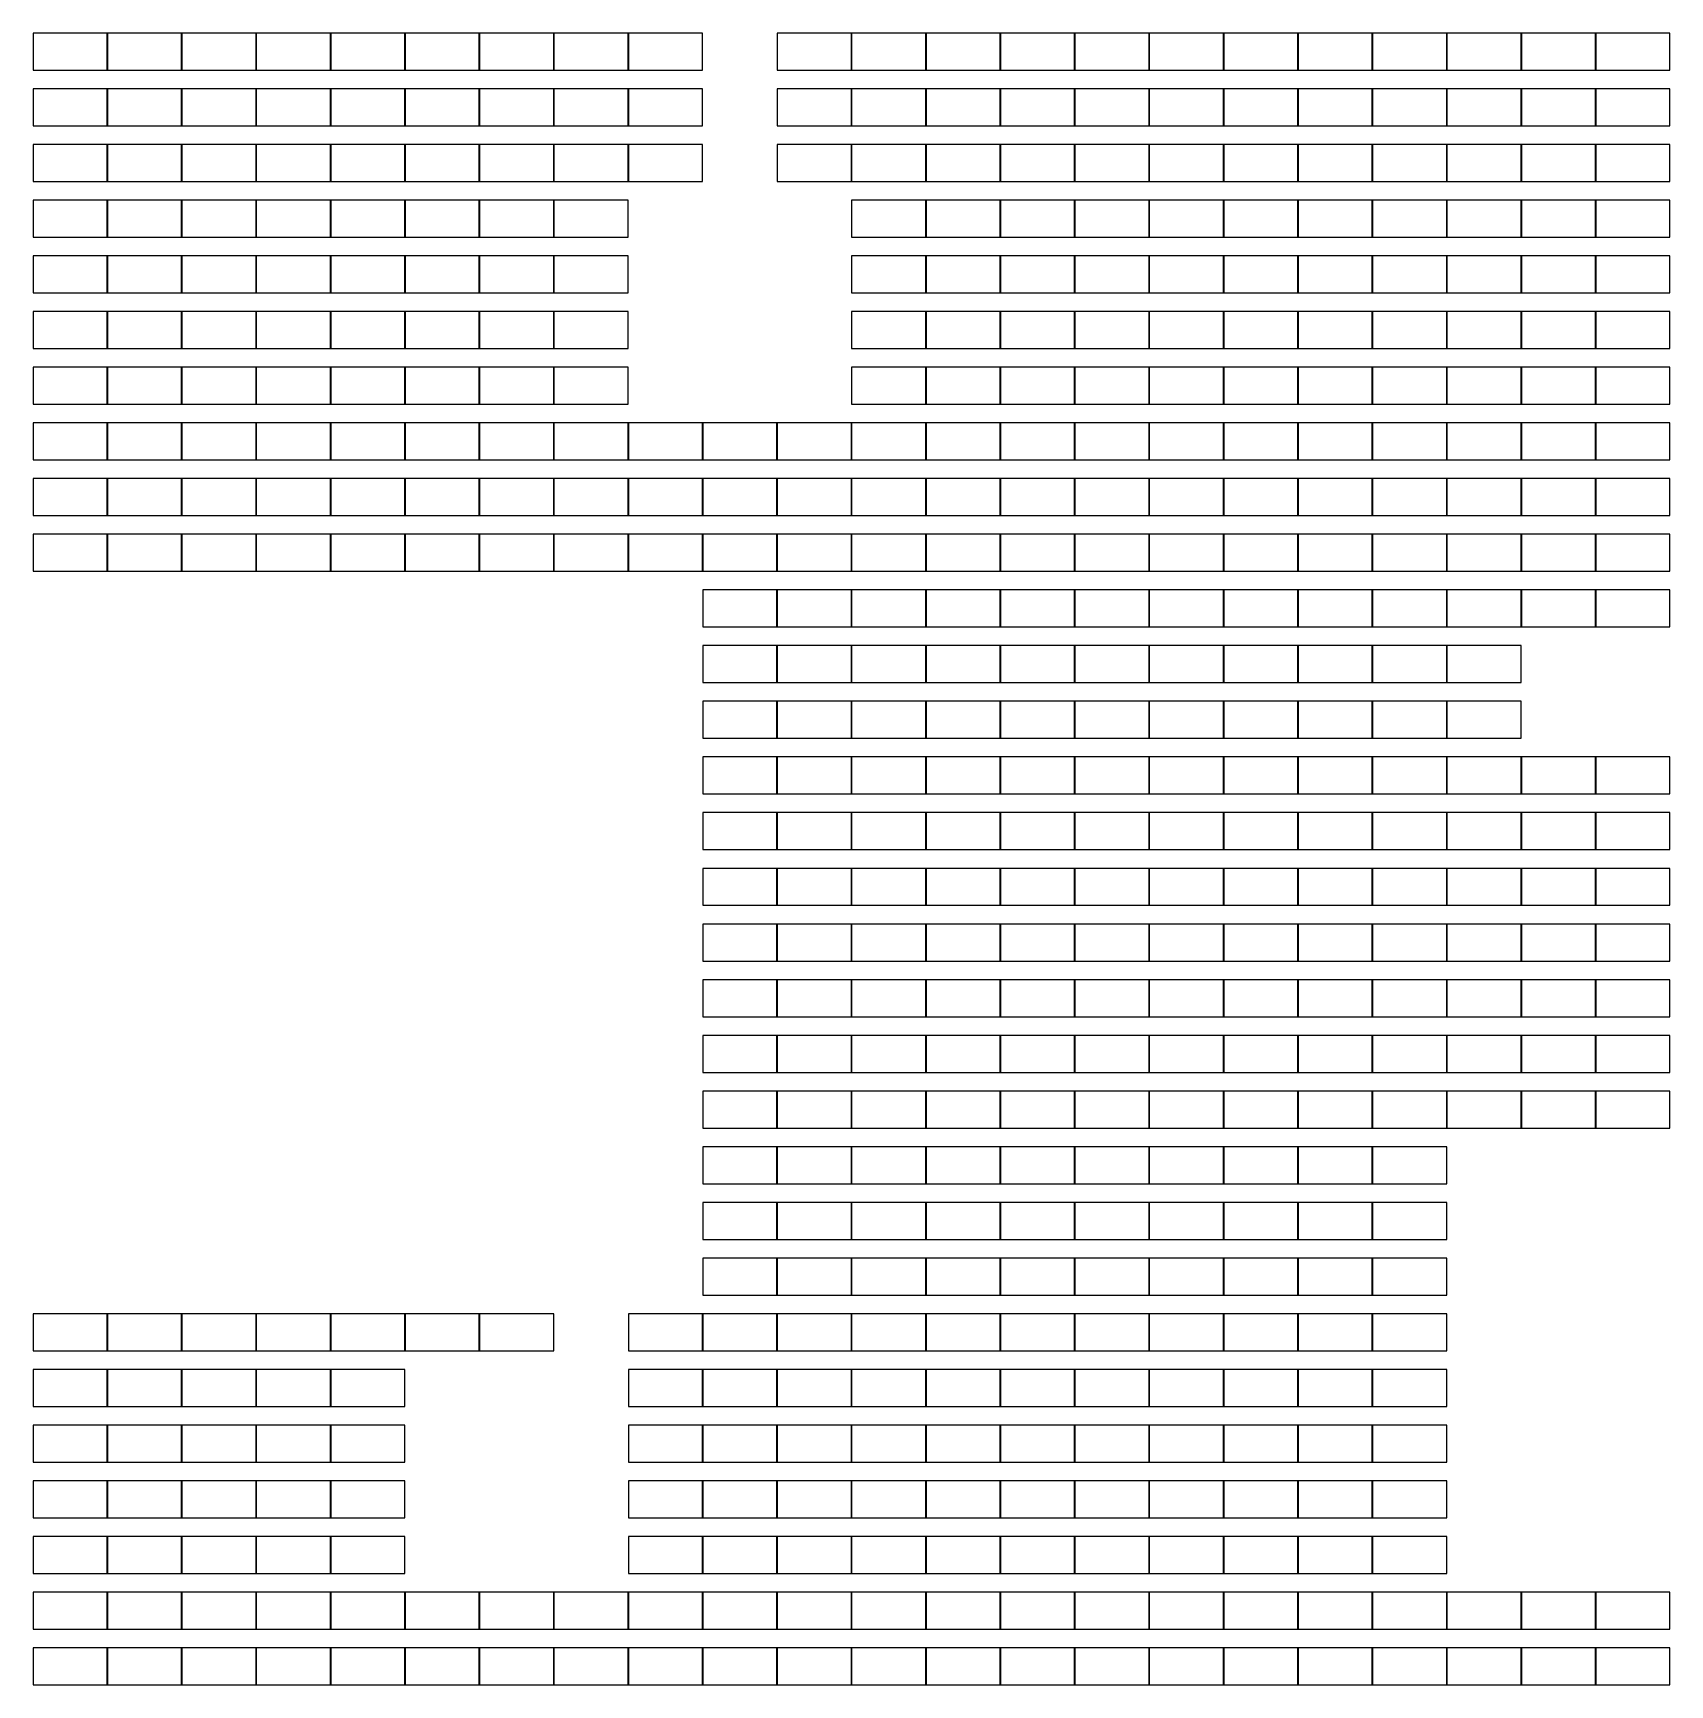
# Model space of a CAD drawing. Header units: inches. Extents: x 13940 to 21108, y 1125 to 4857.
# Drawn here: x 13940 to 15640, y 3142 to 4857 of the extents above; entities that cross this region are included whole.
import ezdxf

# ---------------------------------------------------------------- set-up
doc = ezdxf.new("R2010")
doc.units = ezdxf.units.IN
doc.header["$MEASUREMENT"] = 0
doc.layers.add('Panels', color=5, linetype='Continuous')

msp = doc.modelspace()

# ---------------------------------------------------------------- linework, layer by layer
at = {"layer": 'Panels', "color": 7, "true_color": 0xffffff, "elevation": -37.9}
for points in [[(13940.3, 4818.2), (14017.3, 4818.2), (14017.3, 4856.6), (13940.3, 4856.6)], [(14017.6, 4818.2), (14094.6, 4818.2), (14094.6, 4856.6), (14017.6, 4856.6)], [(14094.8, 4818.2), (14171.8, 4818.2), (14171.8, 4856.6), (14094.8, 4856.6)], [(14172.1, 4818.2), (14249.1, 4818.2), (14249.1, 4856.6), (14172.1, 4856.6)], [(14249.3, 4818.2), (14326.3, 4818.2), (14326.3, 4856.6), (14249.3, 4856.6)], [(14326.6, 4818.2), (14403.6, 4818.2), (14403.6, 4856.6), (14326.6, 4856.6)], [(14403.8, 4818.2), (14480.8, 4818.2), (14480.8, 4856.6), (14403.8, 4856.6)], [(14481.1, 4818.2), (14558.1, 4818.2), (14558.1, 4856.6), (14481.1, 4856.6)], [(14558.3, 4818.2), (14635.3, 4818.2), (14635.3, 4856.6), (14558.3, 4856.6)], [(14712.8, 4818.2), (14789.8, 4818.2), (14789.8, 4856.6), (14712.8, 4856.6)], [(14790.1, 4818.2), (14867.1, 4818.2), (14867.1, 4856.6), (14790.1, 4856.6)], [(14867.3, 4818.2), (14944.3, 4818.2), (14944.3, 4856.6), (14867.3, 4856.6)], [(14944.6, 4818.2), (15021.6, 4818.2), (15021.6, 4856.6), (14944.6, 4856.6)], [(15021.8, 4818.2), (15098.8, 4818.2), (15098.8, 4856.6), (15021.8, 4856.6)], [(15099.1, 4818.2), (15176.1, 4818.2), (15176.1, 4856.6), (15099.1, 4856.6)], [(15176.3, 4818.2), (15253.3, 4818.2), (15253.3, 4856.6), (15176.3, 4856.6)], [(15253.6, 4818.2), (15330.6, 4818.2), (15330.6, 4856.6), (15253.6, 4856.6)], [(15330.8, 4818.2), (15407.8, 4818.2), (15407.8, 4856.6), (15330.8, 4856.6)], [(15408.1, 4818.2), (15485.1, 4818.2), (15485.1, 4856.6), (15408.1, 4856.6)], [(15485.3, 4818.2), (15562.3, 4818.2), (15562.3, 4856.6), (15485.3, 4856.6)], [(15562.6, 4818.2), (15639.6, 4818.2), (15639.6, 4856.6), (15562.6, 4856.6)], [(13940.3, 4760.4), (14017.3, 4760.4), (14017.3, 4798.8), (13940.3, 4798.8)], [(14017.6, 4760.4), (14094.6, 4760.4), (14094.6, 4798.8), (14017.6, 4798.8)], [(14094.8, 4760.4), (14171.8, 4760.4), (14171.8, 4798.8), (14094.8, 4798.8)], [(14172.1, 4760.4), (14249.1, 4760.4), (14249.1, 4798.8), (14172.1, 4798.8)], [(14249.3, 4760.4), (14326.3, 4760.4), (14326.3, 4798.8), (14249.3, 4798.8)], [(14326.6, 4760.4), (14403.6, 4760.4), (14403.6, 4798.8), (14326.6, 4798.8)], [(14403.8, 4760.4), (14480.8, 4760.4), (14480.8, 4798.8), (14403.8, 4798.8)], [(14481.1, 4760.4), (14558.1, 4760.4), (14558.1, 4798.8), (14481.1, 4798.8)], [(14558.3, 4760.4), (14635.3, 4760.4), (14635.3, 4798.8), (14558.3, 4798.8)], [(14712.8, 4760.4), (14789.8, 4760.4), (14789.8, 4798.8), (14712.8, 4798.8)], [(14790.1, 4760.4), (14867.1, 4760.4), (14867.1, 4798.8), (14790.1, 4798.8)], [(14867.3, 4760.4), (14944.3, 4760.4), (14944.3, 4798.8), (14867.3, 4798.8)], [(14944.6, 4760.4), (15021.6, 4760.4), (15021.6, 4798.8), (14944.6, 4798.8)], [(15021.8, 4760.4), (15098.8, 4760.4), (15098.8, 4798.8), (15021.8, 4798.8)], [(15099.1, 4760.4), (15176.1, 4760.4), (15176.1, 4798.8), (15099.1, 4798.8)], [(15176.3, 4760.4), (15253.3, 4760.4), (15253.3, 4798.8), (15176.3, 4798.8)], [(15253.6, 4760.4), (15330.6, 4760.4), (15330.6, 4798.8), (15253.6, 4798.8)], [(15330.8, 4760.4), (15407.8, 4760.4), (15407.8, 4798.8), (15330.8, 4798.8)], [(15408.1, 4760.4), (15485.1, 4760.4), (15485.1, 4798.8), (15408.1, 4798.8)], [(15485.3, 4760.4), (15562.3, 4760.4), (15562.3, 4798.8), (15485.3, 4798.8)], [(15562.6, 4760.4), (15639.6, 4760.4), (15639.6, 4798.8), (15562.6, 4798.8)], [(13940.3, 4702.5), (14017.3, 4702.5), (14017.3, 4741), (13940.3, 4741)], [(14017.6, 4702.5), (14094.6, 4702.5), (14094.6, 4741), (14017.6, 4741)], [(14094.8, 4702.5), (14171.8, 4702.5), (14171.8, 4741), (14094.8, 4741)], [(14172.1, 4702.5), (14249.1, 4702.5), (14249.1, 4741), (14172.1, 4741)], [(14249.3, 4702.5), (14326.3, 4702.5), (14326.3, 4741), (14249.3, 4741)], [(14326.6, 4702.5), (14403.6, 4702.5), (14403.6, 4741), (14326.6, 4741)], [(14403.8, 4702.5), (14480.8, 4702.5), (14480.8, 4741), (14403.8, 4741)], [(14481.1, 4702.5), (14558.1, 4702.5), (14558.1, 4741), (14481.1, 4741)], [(14558.3, 4702.5), (14635.3, 4702.5), (14635.3, 4741), (14558.3, 4741)], [(14712.8, 4702.5), (14789.8, 4702.5), (14789.8, 4741), (14712.8, 4741)], [(14790.1, 4702.5), (14867.1, 4702.5), (14867.1, 4741), (14790.1, 4741)], [(14867.3, 4702.5), (14944.3, 4702.5), (14944.3, 4741), (14867.3, 4741)], [(14944.6, 4702.5), (15021.6, 4702.5), (15021.6, 4741), (14944.6, 4741)], [(15021.8, 4702.5), (15098.8, 4702.5), (15098.8, 4741), (15021.8, 4741)], [(15099.1, 4702.5), (15176.1, 4702.5), (15176.1, 4741), (15099.1, 4741)], [(15176.3, 4702.5), (15253.3, 4702.5), (15253.3, 4741), (15176.3, 4741)], [(15253.6, 4702.5), (15330.6, 4702.5), (15330.6, 4741), (15253.6, 4741)], [(15330.8, 4702.5), (15407.8, 4702.5), (15407.8, 4741), (15330.8, 4741)], [(15408.1, 4702.5), (15485.1, 4702.5), (15485.1, 4741), (15408.1, 4741)], [(15485.3, 4702.5), (15562.3, 4702.5), (15562.3, 4741), (15485.3, 4741)], [(15562.6, 4702.5), (15639.6, 4702.5), (15639.6, 4741), (15562.6, 4741)], [(13940.3, 4644.7), (14017.3, 4644.7), (14017.3, 4683.2), (13940.3, 4683.2)], [(14017.6, 4644.7), (14094.6, 4644.7), (14094.6, 4683.2), (14017.6, 4683.2)], [(14094.8, 4644.7), (14171.8, 4644.7), (14171.8, 4683.2), (14094.8, 4683.2)], [(14172.1, 4644.7), (14249.1, 4644.7), (14249.1, 4683.2), (14172.1, 4683.2)], [(14249.3, 4644.7), (14326.3, 4644.7), (14326.3, 4683.2), (14249.3, 4683.2)], [(14326.6, 4644.7), (14403.6, 4644.7), (14403.6, 4683.2), (14326.6, 4683.2)], [(14403.8, 4644.7), (14480.8, 4644.7), (14480.8, 4683.2), (14403.8, 4683.2)], [(14481.1, 4644.7), (14558.1, 4644.7), (14558.1, 4683.2), (14481.1, 4683.2)], [(14790.1, 4644.7), (14867.1, 4644.7), (14867.1, 4683.2), (14790.1, 4683.2)], [(14867.3, 4644.7), (14944.3, 4644.7), (14944.3, 4683.2), (14867.3, 4683.2)], [(14944.6, 4644.7), (15021.6, 4644.7), (15021.6, 4683.2), (14944.6, 4683.2)], [(15021.8, 4644.7), (15098.8, 4644.7), (15098.8, 4683.2), (15021.8, 4683.2)], [(15099.1, 4644.7), (15176.1, 4644.7), (15176.1, 4683.2), (15099.1, 4683.2)], [(15176.3, 4644.7), (15253.3, 4644.7), (15253.3, 4683.2), (15176.3, 4683.2)], [(15253.6, 4644.7), (15330.6, 4644.7), (15330.6, 4683.2), (15253.6, 4683.2)], [(15330.8, 4644.7), (15407.8, 4644.7), (15407.8, 4683.2), (15330.8, 4683.2)], [(15408.1, 4644.7), (15485.1, 4644.7), (15485.1, 4683.2), (15408.1, 4683.2)], [(15485.3, 4644.7), (15562.3, 4644.7), (15562.3, 4683.2), (15485.3, 4683.2)], [(15562.6, 4644.7), (15639.6, 4644.7), (15639.6, 4683.2), (15562.6, 4683.2)], [(13940.3, 4586.9), (14017.3, 4586.9), (14017.3, 4625.4), (13940.3, 4625.4)], [(14017.6, 4586.9), (14094.6, 4586.9), (14094.6, 4625.4), (14017.6, 4625.4)], [(14094.8, 4586.9), (14171.8, 4586.9), (14171.8, 4625.4), (14094.8, 4625.4)], [(14172.1, 4586.9), (14249.1, 4586.9), (14249.1, 4625.4), (14172.1, 4625.4)], [(14249.3, 4586.9), (14326.3, 4586.9), (14326.3, 4625.4), (14249.3, 4625.4)], [(14326.6, 4586.9), (14403.6, 4586.9), (14403.6, 4625.4), (14326.6, 4625.4)], [(14403.8, 4586.9), (14480.8, 4586.9), (14480.8, 4625.4), (14403.8, 4625.4)], [(14481.1, 4586.9), (14558.1, 4586.9), (14558.1, 4625.4), (14481.1, 4625.4)], [(14790.1, 4586.9), (14867.1, 4586.9), (14867.1, 4625.4), (14790.1, 4625.4)], [(14867.3, 4586.9), (14944.3, 4586.9), (14944.3, 4625.4), (14867.3, 4625.4)], [(14944.6, 4586.9), (15021.6, 4586.9), (15021.6, 4625.4), (14944.6, 4625.4)], [(15021.8, 4586.9), (15098.8, 4586.9), (15098.8, 4625.4), (15021.8, 4625.4)], [(15099.1, 4586.9), (15176.1, 4586.9), (15176.1, 4625.4), (15099.1, 4625.4)], [(15176.3, 4586.9), (15253.3, 4586.9), (15253.3, 4625.4), (15176.3, 4625.4)], [(15253.6, 4586.9), (15330.6, 4586.9), (15330.6, 4625.4), (15253.6, 4625.4)], [(15330.8, 4586.9), (15407.8, 4586.9), (15407.8, 4625.4), (15330.8, 4625.4)], [(15408.1, 4586.9), (15485.1, 4586.9), (15485.1, 4625.4), (15408.1, 4625.4)], [(15485.3, 4586.9), (15562.3, 4586.9), (15562.3, 4625.4), (15485.3, 4625.4)], [(15562.6, 4586.9), (15639.6, 4586.9), (15639.6, 4625.4), (15562.6, 4625.4)], [(13940.3, 4529.1), (14017.3, 4529.1), (14017.3, 4567.6), (13940.3, 4567.6)], [(14017.6, 4529.1), (14094.6, 4529.1), (14094.6, 4567.6), (14017.6, 4567.6)], [(14094.8, 4529.1), (14171.8, 4529.1), (14171.8, 4567.6), (14094.8, 4567.6)], [(14172.1, 4529.1), (14249.1, 4529.1), (14249.1, 4567.6), (14172.1, 4567.6)], [(14249.3, 4529.1), (14326.3, 4529.1), (14326.3, 4567.6), (14249.3, 4567.6)], [(14326.6, 4529.1), (14403.6, 4529.1), (14403.6, 4567.6), (14326.6, 4567.6)], [(14403.8, 4529.1), (14480.8, 4529.1), (14480.8, 4567.6), (14403.8, 4567.6)], [(14481.1, 4529.1), (14558.1, 4529.1), (14558.1, 4567.6), (14481.1, 4567.6)], [(14790.1, 4529.1), (14867.1, 4529.1), (14867.1, 4567.6), (14790.1, 4567.6)], [(14867.3, 4529.1), (14944.3, 4529.1), (14944.3, 4567.6), (14867.3, 4567.6)], [(14944.6, 4529.1), (15021.6, 4529.1), (15021.6, 4567.6), (14944.6, 4567.6)], [(15021.8, 4529.1), (15098.8, 4529.1), (15098.8, 4567.6), (15021.8, 4567.6)], [(15099.1, 4529.1), (15176.1, 4529.1), (15176.1, 4567.6), (15099.1, 4567.6)], [(15176.3, 4529.1), (15253.3, 4529.1), (15253.3, 4567.6), (15176.3, 4567.6)], [(15253.6, 4529.1), (15330.6, 4529.1), (15330.6, 4567.6), (15253.6, 4567.6)], [(15330.8, 4529.1), (15407.8, 4529.1), (15407.8, 4567.6), (15330.8, 4567.6)], [(15408.1, 4529.1), (15485.1, 4529.1), (15485.1, 4567.6), (15408.1, 4567.6)], [(15485.3, 4529.1), (15562.3, 4529.1), (15562.3, 4567.6), (15485.3, 4567.6)], [(15562.6, 4529.1), (15639.6, 4529.1), (15639.6, 4567.6), (15562.6, 4567.6)], [(13940.3, 4471.3), (14017.3, 4471.3), (14017.3, 4509.8), (13940.3, 4509.8)], [(14017.6, 4471.3), (14094.6, 4471.3), (14094.6, 4509.8), (14017.6, 4509.8)], [(14094.8, 4471.3), (14171.8, 4471.3), (14171.8, 4509.8), (14094.8, 4509.8)], [(14172.1, 4471.3), (14249.1, 4471.3), (14249.1, 4509.8), (14172.1, 4509.8)], [(14249.3, 4471.3), (14326.3, 4471.3), (14326.3, 4509.8), (14249.3, 4509.8)], [(14326.6, 4471.3), (14403.6, 4471.3), (14403.6, 4509.8), (14326.6, 4509.8)], [(14403.8, 4471.3), (14480.8, 4471.3), (14480.8, 4509.8), (14403.8, 4509.8)], [(14481.1, 4471.3), (14558.1, 4471.3), (14558.1, 4509.8), (14481.1, 4509.8)], [(14790.1, 4471.3), (14867.1, 4471.3), (14867.1, 4509.8), (14790.1, 4509.8)], [(14867.3, 4471.3), (14944.3, 4471.3), (14944.3, 4509.8), (14867.3, 4509.8)], [(14944.6, 4471.3), (15021.6, 4471.3), (15021.6, 4509.8), (14944.6, 4509.8)], [(15021.8, 4471.3), (15098.8, 4471.3), (15098.8, 4509.8), (15021.8, 4509.8)], [(15099.1, 4471.3), (15176.1, 4471.3), (15176.1, 4509.8), (15099.1, 4509.8)], [(15176.3, 4471.3), (15253.3, 4471.3), (15253.3, 4509.8), (15176.3, 4509.8)], [(15253.6, 4471.3), (15330.6, 4471.3), (15330.6, 4509.8), (15253.6, 4509.8)], [(15330.8, 4471.3), (15407.8, 4471.3), (15407.8, 4509.8), (15330.8, 4509.8)], [(15408.1, 4471.3), (15485.1, 4471.3), (15485.1, 4509.8), (15408.1, 4509.8)], [(15485.3, 4471.3), (15562.3, 4471.3), (15562.3, 4509.8), (15485.3, 4509.8)], [(15562.6, 4471.3), (15639.6, 4471.3), (15639.6, 4509.8), (15562.6, 4509.8)], [(13940.3, 4413.5), (14017.3, 4413.5), (14017.3, 4452), (13940.3, 4452)], [(14017.6, 4413.5), (14094.6, 4413.5), (14094.6, 4452), (14017.6, 4452)], [(14094.8, 4413.5), (14171.8, 4413.5), (14171.8, 4452), (14094.8, 4452)], [(14172.1, 4413.5), (14249.1, 4413.5), (14249.1, 4452), (14172.1, 4452)], [(14249.3, 4413.5), (14326.3, 4413.5), (14326.3, 4452), (14249.3, 4452)], [(14326.6, 4413.5), (14403.6, 4413.5), (14403.6, 4452), (14326.6, 4452)], [(14403.8, 4413.5), (14480.8, 4413.5), (14480.8, 4452), (14403.8, 4452)], [(14481.1, 4413.5), (14558.1, 4413.5), (14558.1, 4452), (14481.1, 4452)], [(14558.3, 4413.5), (14635.3, 4413.5), (14635.3, 4452), (14558.3, 4452)], [(14635.6, 4413.5), (14712.6, 4413.5), (14712.6, 4452), (14635.6, 4452)], [(14712.8, 4413.5), (14789.8, 4413.5), (14789.8, 4452), (14712.8, 4452)], [(14790.1, 4413.5), (14867.1, 4413.5), (14867.1, 4452), (14790.1, 4452)], [(14867.3, 4413.5), (14944.3, 4413.5), (14944.3, 4452), (14867.3, 4452)], [(14944.6, 4413.5), (15021.6, 4413.5), (15021.6, 4452), (14944.6, 4452)], [(15021.8, 4413.5), (15098.8, 4413.5), (15098.8, 4452), (15021.8, 4452)], [(15099.1, 4413.5), (15176.1, 4413.5), (15176.1, 4452), (15099.1, 4452)], [(15176.3, 4413.5), (15253.3, 4413.5), (15253.3, 4452), (15176.3, 4452)], [(15253.6, 4413.5), (15330.6, 4413.5), (15330.6, 4452), (15253.6, 4452)], [(15330.8, 4413.5), (15407.8, 4413.5), (15407.8, 4452), (15330.8, 4452)], [(15408.1, 4413.5), (15485.1, 4413.5), (15485.1, 4452), (15408.1, 4452)], [(15485.3, 4413.5), (15562.3, 4413.5), (15562.3, 4452), (15485.3, 4452)], [(15562.6, 4413.5), (15639.6, 4413.5), (15639.6, 4452), (15562.6, 4452)], [(13940.3, 4355.7), (14017.3, 4355.7), (14017.3, 4394.2), (13940.3, 4394.2)], [(14017.6, 4355.7), (14094.6, 4355.7), (14094.6, 4394.2), (14017.6, 4394.2)], [(14094.8, 4355.7), (14171.8, 4355.7), (14171.8, 4394.2), (14094.8, 4394.2)], [(14172.1, 4355.7), (14249.1, 4355.7), (14249.1, 4394.2), (14172.1, 4394.2)], [(14249.3, 4355.7), (14326.3, 4355.7), (14326.3, 4394.2), (14249.3, 4394.2)], [(14326.6, 4355.7), (14403.6, 4355.7), (14403.6, 4394.2), (14326.6, 4394.2)], [(14403.8, 4355.7), (14480.8, 4355.7), (14480.8, 4394.2), (14403.8, 4394.2)], [(14481.1, 4355.7), (14558.1, 4355.7), (14558.1, 4394.2), (14481.1, 4394.2)], [(14558.3, 4355.7), (14635.3, 4355.7), (14635.3, 4394.2), (14558.3, 4394.2)], [(14635.6, 4355.7), (14712.6, 4355.7), (14712.6, 4394.2), (14635.6, 4394.2)], [(14712.8, 4355.7), (14789.8, 4355.7), (14789.8, 4394.2), (14712.8, 4394.2)], [(14790.1, 4355.7), (14867.1, 4355.7), (14867.1, 4394.2), (14790.1, 4394.2)], [(14867.3, 4355.7), (14944.3, 4355.7), (14944.3, 4394.2), (14867.3, 4394.2)], [(14944.6, 4355.7), (15021.6, 4355.7), (15021.6, 4394.2), (14944.6, 4394.2)], [(15021.8, 4355.7), (15098.8, 4355.7), (15098.8, 4394.2), (15021.8, 4394.2)], [(15099.1, 4355.7), (15176.1, 4355.7), (15176.1, 4394.2), (15099.1, 4394.2)], [(15176.3, 4355.7), (15253.3, 4355.7), (15253.3, 4394.2), (15176.3, 4394.2)], [(15253.6, 4355.7), (15330.6, 4355.7), (15330.6, 4394.2), (15253.6, 4394.2)], [(15330.8, 4355.7), (15407.8, 4355.7), (15407.8, 4394.2), (15330.8, 4394.2)], [(15408.1, 4355.7), (15485.1, 4355.7), (15485.1, 4394.2), (15408.1, 4394.2)], [(15485.3, 4355.7), (15562.3, 4355.7), (15562.3, 4394.2), (15485.3, 4394.2)], [(15562.6, 4355.7), (15639.6, 4355.7), (15639.6, 4394.2), (15562.6, 4394.2)], [(13940.3, 4297.9), (14017.3, 4297.9), (14017.3, 4336.4), (13940.3, 4336.4)], [(14017.6, 4297.9), (14094.6, 4297.9), (14094.6, 4336.4), (14017.6, 4336.4)], [(14094.8, 4297.9), (14171.8, 4297.9), (14171.8, 4336.4), (14094.8, 4336.4)], [(14172.1, 4297.9), (14249.1, 4297.9), (14249.1, 4336.4), (14172.1, 4336.4)], [(14249.3, 4297.9), (14326.3, 4297.9), (14326.3, 4336.4), (14249.3, 4336.4)], [(14326.6, 4297.9), (14403.6, 4297.9), (14403.6, 4336.4), (14326.6, 4336.4)], [(14403.8, 4297.9), (14480.8, 4297.9), (14480.8, 4336.4), (14403.8, 4336.4)], [(14481.1, 4297.9), (14558.1, 4297.9), (14558.1, 4336.4), (14481.1, 4336.4)], [(14558.3, 4297.9), (14635.3, 4297.9), (14635.3, 4336.4), (14558.3, 4336.4)], [(14635.6, 4297.9), (14712.6, 4297.9), (14712.6, 4336.4), (14635.6, 4336.4)], [(14712.8, 4297.9), (14789.8, 4297.9), (14789.8, 4336.4), (14712.8, 4336.4)], [(14790.1, 4297.9), (14867.1, 4297.9), (14867.1, 4336.4), (14790.1, 4336.4)], [(14867.3, 4297.9), (14944.3, 4297.9), (14944.3, 4336.4), (14867.3, 4336.4)], [(14944.6, 4297.9), (15021.6, 4297.9), (15021.6, 4336.4), (14944.6, 4336.4)], [(15021.8, 4297.9), (15098.8, 4297.9), (15098.8, 4336.4), (15021.8, 4336.4)], [(15099.1, 4297.9), (15176.1, 4297.9), (15176.1, 4336.4), (15099.1, 4336.4)], [(15176.3, 4297.9), (15253.3, 4297.9), (15253.3, 4336.4), (15176.3, 4336.4)], [(15253.6, 4297.9), (15330.6, 4297.9), (15330.6, 4336.4), (15253.6, 4336.4)], [(15330.8, 4297.9), (15407.8, 4297.9), (15407.8, 4336.4), (15330.8, 4336.4)], [(15408.1, 4297.9), (15485.1, 4297.9), (15485.1, 4336.4), (15408.1, 4336.4)], [(15485.3, 4297.9), (15562.3, 4297.9), (15562.3, 4336.4), (15485.3, 4336.4)], [(15562.6, 4297.9), (15639.6, 4297.9), (15639.6, 4336.4), (15562.6, 4336.4)], [(14635.6, 4240.1), (14712.6, 4240.1), (14712.6, 4278.6), (14635.6, 4278.6)], [(14712.8, 4240.1), (14789.8, 4240.1), (14789.8, 4278.6), (14712.8, 4278.6)], [(14790.1, 4240.1), (14867.1, 4240.1), (14867.1, 4278.6), (14790.1, 4278.6)], [(14867.3, 4240.1), (14944.3, 4240.1), (14944.3, 4278.6), (14867.3, 4278.6)], [(14944.6, 4240.1), (15021.6, 4240.1), (15021.6, 4278.6), (14944.6, 4278.6)], [(15021.8, 4240.1), (15098.8, 4240.1), (15098.8, 4278.6), (15021.8, 4278.6)], [(15099.1, 4240.1), (15176.1, 4240.1), (15176.1, 4278.6), (15099.1, 4278.6)], [(15176.3, 4240.1), (15253.3, 4240.1), (15253.3, 4278.6), (15176.3, 4278.6)], [(15253.6, 4240.1), (15330.6, 4240.1), (15330.6, 4278.6), (15253.6, 4278.6)], [(15330.8, 4240.1), (15407.8, 4240.1), (15407.8, 4278.6), (15330.8, 4278.6)], [(15408.1, 4240.1), (15485.1, 4240.1), (15485.1, 4278.6), (15408.1, 4278.6)], [(15485.3, 4240.1), (15562.3, 4240.1), (15562.3, 4278.6), (15485.3, 4278.6)], [(15562.6, 4240.1), (15639.6, 4240.1), (15639.6, 4278.6), (15562.6, 4278.6)], [(14635.6, 4182.3), (14712.6, 4182.3), (14712.6, 4220.8), (14635.6, 4220.8)], [(14712.8, 4182.3), (14789.8, 4182.3), (14789.8, 4220.8), (14712.8, 4220.8)], [(14790.1, 4182.3), (14867.1, 4182.3), (14867.1, 4220.8), (14790.1, 4220.8)], [(14867.3, 4182.3), (14944.3, 4182.3), (14944.3, 4220.8), (14867.3, 4220.8)], [(14944.6, 4182.3), (15021.6, 4182.3), (15021.6, 4220.8), (14944.6, 4220.8)], [(15021.8, 4182.3), (15098.8, 4182.3), (15098.8, 4220.8), (15021.8, 4220.8)], [(15099.1, 4182.3), (15176.1, 4182.3), (15176.1, 4220.8), (15099.1, 4220.8)], [(15176.3, 4182.3), (15253.3, 4182.3), (15253.3, 4220.8), (15176.3, 4220.8)], [(15253.6, 4182.3), (15330.6, 4182.3), (15330.6, 4220.8), (15253.6, 4220.8)], [(15330.8, 4182.3), (15407.8, 4182.3), (15407.8, 4220.8), (15330.8, 4220.8)], [(15408.1, 4182.3), (15485.1, 4182.3), (15485.1, 4220.8), (15408.1, 4220.8)], [(14635.6, 4124.5), (14712.6, 4124.5), (14712.6, 4162.9), (14635.6, 4162.9)], [(14712.8, 4124.5), (14789.8, 4124.5), (14789.8, 4162.9), (14712.8, 4162.9)], [(14790.1, 4124.5), (14867.1, 4124.5), (14867.1, 4162.9), (14790.1, 4162.9)], [(14867.3, 4124.5), (14944.3, 4124.5), (14944.3, 4162.9), (14867.3, 4162.9)], [(14944.6, 4124.5), (15021.6, 4124.5), (15021.6, 4162.9), (14944.6, 4162.9)], [(15021.8, 4124.5), (15098.8, 4124.5), (15098.8, 4162.9), (15021.8, 4162.9)], [(15099.1, 4124.5), (15176.1, 4124.5), (15176.1, 4162.9), (15099.1, 4162.9)], [(15176.3, 4124.5), (15253.3, 4124.5), (15253.3, 4162.9), (15176.3, 4162.9)], [(15253.6, 4124.5), (15330.6, 4124.5), (15330.6, 4162.9), (15253.6, 4162.9)], [(15330.8, 4124.5), (15407.8, 4124.5), (15407.8, 4162.9), (15330.8, 4162.9)], [(15408.1, 4124.5), (15485.1, 4124.5), (15485.1, 4162.9), (15408.1, 4162.9)], [(14635.6, 4066.7), (14712.6, 4066.7), (14712.6, 4105.1), (14635.6, 4105.1)], [(14712.8, 4066.7), (14789.8, 4066.7), (14789.8, 4105.1), (14712.8, 4105.1)], [(14790.1, 4066.7), (14867.1, 4066.7), (14867.1, 4105.1), (14790.1, 4105.1)], [(14867.3, 4066.7), (14944.3, 4066.7), (14944.3, 4105.1), (14867.3, 4105.1)], [(14944.6, 4066.7), (15021.6, 4066.7), (15021.6, 4105.1), (14944.6, 4105.1)], [(15021.8, 4066.7), (15098.8, 4066.7), (15098.8, 4105.1), (15021.8, 4105.1)], [(15099.1, 4066.7), (15176.1, 4066.7), (15176.1, 4105.1), (15099.1, 4105.1)], [(15176.3, 4066.7), (15253.3, 4066.7), (15253.3, 4105.1), (15176.3, 4105.1)], [(15253.6, 4066.7), (15330.6, 4066.7), (15330.6, 4105.1), (15253.6, 4105.1)], [(15330.8, 4066.7), (15407.8, 4066.7), (15407.8, 4105.1), (15330.8, 4105.1)], [(15408.1, 4066.7), (15485.1, 4066.7), (15485.1, 4105.1), (15408.1, 4105.1)], [(15485.3, 4066.7), (15562.3, 4066.7), (15562.3, 4105.1), (15485.3, 4105.1)], [(15562.6, 4066.7), (15639.6, 4066.7), (15639.6, 4105.1), (15562.6, 4105.1)], [(14635.6, 4008.9), (14712.6, 4008.9), (14712.6, 4047.3), (14635.6, 4047.3)], [(14712.8, 4008.9), (14789.8, 4008.9), (14789.8, 4047.3), (14712.8, 4047.3)], [(14790.1, 4008.9), (14867.1, 4008.9), (14867.1, 4047.3), (14790.1, 4047.3)], [(14867.3, 4008.9), (14944.3, 4008.9), (14944.3, 4047.3), (14867.3, 4047.3)], [(14944.6, 4008.9), (15021.6, 4008.9), (15021.6, 4047.3), (14944.6, 4047.3)], [(15021.8, 4008.9), (15098.8, 4008.9), (15098.8, 4047.3), (15021.8, 4047.3)], [(15099.1, 4008.9), (15176.1, 4008.9), (15176.1, 4047.3), (15099.1, 4047.3)], [(15176.3, 4008.9), (15253.3, 4008.9), (15253.3, 4047.3), (15176.3, 4047.3)], [(15253.6, 4008.9), (15330.6, 4008.9), (15330.6, 4047.3), (15253.6, 4047.3)], [(15330.8, 4008.9), (15407.8, 4008.9), (15407.8, 4047.3), (15330.8, 4047.3)], [(15408.1, 4008.9), (15485.1, 4008.9), (15485.1, 4047.3), (15408.1, 4047.3)], [(15485.3, 4008.9), (15562.3, 4008.9), (15562.3, 4047.3), (15485.3, 4047.3)], [(15562.6, 4008.9), (15639.6, 4008.9), (15639.6, 4047.3), (15562.6, 4047.3)], [(14635.6, 3951.1), (14712.6, 3951.1), (14712.6, 3989.5), (14635.6, 3989.5)], [(14712.8, 3951.1), (14789.8, 3951.1), (14789.8, 3989.5), (14712.8, 3989.5)], [(14790.1, 3951.1), (14867.1, 3951.1), (14867.1, 3989.5), (14790.1, 3989.5)], [(14867.3, 3951.1), (14944.3, 3951.1), (14944.3, 3989.5), (14867.3, 3989.5)], [(14944.6, 3951.1), (15021.6, 3951.1), (15021.6, 3989.5), (14944.6, 3989.5)], [(15021.8, 3951.1), (15098.8, 3951.1), (15098.8, 3989.5), (15021.8, 3989.5)], [(15099.1, 3951.1), (15176.1, 3951.1), (15176.1, 3989.5), (15099.1, 3989.5)], [(15176.3, 3951.1), (15253.3, 3951.1), (15253.3, 3989.5), (15176.3, 3989.5)], [(15253.6, 3951.1), (15330.6, 3951.1), (15330.6, 3989.5), (15253.6, 3989.5)], [(15330.8, 3951.1), (15407.8, 3951.1), (15407.8, 3989.5), (15330.8, 3989.5)], [(15408.1, 3951.1), (15485.1, 3951.1), (15485.1, 3989.5), (15408.1, 3989.5)], [(15485.3, 3951.1), (15562.3, 3951.1), (15562.3, 3989.5), (15485.3, 3989.5)], [(15562.6, 3951.1), (15639.6, 3951.1), (15639.6, 3989.5), (15562.6, 3989.5)], [(14635.6, 3893.2), (14712.6, 3893.2), (14712.6, 3931.7), (14635.6, 3931.7)], [(14712.8, 3893.2), (14789.8, 3893.2), (14789.8, 3931.7), (14712.8, 3931.7)], [(14790.1, 3893.2), (14867.1, 3893.2), (14867.1, 3931.7), (14790.1, 3931.7)], [(14867.3, 3893.2), (14944.3, 3893.2), (14944.3, 3931.7), (14867.3, 3931.7)], [(14944.6, 3893.2), (15021.6, 3893.2), (15021.6, 3931.7), (14944.6, 3931.7)], [(15021.8, 3893.2), (15098.8, 3893.2), (15098.8, 3931.7), (15021.8, 3931.7)], [(15099.1, 3893.2), (15176.1, 3893.2), (15176.1, 3931.7), (15099.1, 3931.7)], [(15176.3, 3893.2), (15253.3, 3893.2), (15253.3, 3931.7), (15176.3, 3931.7)], [(15253.6, 3893.2), (15330.6, 3893.2), (15330.6, 3931.7), (15253.6, 3931.7)], [(15330.8, 3893.2), (15407.8, 3893.2), (15407.8, 3931.7), (15330.8, 3931.7)], [(15408.1, 3893.2), (15485.1, 3893.2), (15485.1, 3931.7), (15408.1, 3931.7)], [(15485.3, 3893.2), (15562.3, 3893.2), (15562.3, 3931.7), (15485.3, 3931.7)], [(15562.6, 3893.2), (15639.6, 3893.2), (15639.6, 3931.7), (15562.6, 3931.7)], [(14635.6, 3835.4), (14712.6, 3835.4), (14712.6, 3873.9), (14635.6, 3873.9)], [(14712.8, 3835.4), (14789.8, 3835.4), (14789.8, 3873.9), (14712.8, 3873.9)], [(14790.1, 3835.4), (14867.1, 3835.4), (14867.1, 3873.9), (14790.1, 3873.9)], [(14867.3, 3835.4), (14944.3, 3835.4), (14944.3, 3873.9), (14867.3, 3873.9)], [(14944.6, 3835.4), (15021.6, 3835.4), (15021.6, 3873.9), (14944.6, 3873.9)], [(15021.8, 3835.4), (15098.8, 3835.4), (15098.8, 3873.9), (15021.8, 3873.9)], [(15099.1, 3835.4), (15176.1, 3835.4), (15176.1, 3873.9), (15099.1, 3873.9)], [(15176.3, 3835.4), (15253.3, 3835.4), (15253.3, 3873.9), (15176.3, 3873.9)], [(15253.6, 3835.4), (15330.6, 3835.4), (15330.6, 3873.9), (15253.6, 3873.9)], [(15330.8, 3835.4), (15407.8, 3835.4), (15407.8, 3873.9), (15330.8, 3873.9)], [(15408.1, 3835.4), (15485.1, 3835.4), (15485.1, 3873.9), (15408.1, 3873.9)], [(15485.3, 3835.4), (15562.3, 3835.4), (15562.3, 3873.9), (15485.3, 3873.9)], [(15562.6, 3835.4), (15639.6, 3835.4), (15639.6, 3873.9), (15562.6, 3873.9)], [(14635.6, 3777.6), (14712.6, 3777.6), (14712.6, 3816.1), (14635.6, 3816.1)], [(14712.8, 3777.6), (14789.8, 3777.6), (14789.8, 3816.1), (14712.8, 3816.1)], [(14790.1, 3777.6), (14867.1, 3777.6), (14867.1, 3816.1), (14790.1, 3816.1)], [(14867.3, 3777.6), (14944.3, 3777.6), (14944.3, 3816.1), (14867.3, 3816.1)], [(14944.6, 3777.6), (15021.6, 3777.6), (15021.6, 3816.1), (14944.6, 3816.1)], [(15021.8, 3777.6), (15098.8, 3777.6), (15098.8, 3816.1), (15021.8, 3816.1)], [(15099.1, 3777.6), (15176.1, 3777.6), (15176.1, 3816.1), (15099.1, 3816.1)], [(15176.3, 3777.6), (15253.3, 3777.6), (15253.3, 3816.1), (15176.3, 3816.1)], [(15253.6, 3777.6), (15330.6, 3777.6), (15330.6, 3816.1), (15253.6, 3816.1)], [(15330.8, 3777.6), (15407.8, 3777.6), (15407.8, 3816.1), (15330.8, 3816.1)], [(15408.1, 3777.6), (15485.1, 3777.6), (15485.1, 3816.1), (15408.1, 3816.1)], [(15485.3, 3777.6), (15562.3, 3777.6), (15562.3, 3816.1), (15485.3, 3816.1)], [(15562.6, 3777.6), (15639.6, 3777.6), (15639.6, 3816.1), (15562.6, 3816.1)], [(14635.6, 3719.8), (14712.6, 3719.8), (14712.6, 3758.3), (14635.6, 3758.3)], [(14712.8, 3719.8), (14789.8, 3719.8), (14789.8, 3758.3), (14712.8, 3758.3)], [(14790.1, 3719.8), (14867.1, 3719.8), (14867.1, 3758.3), (14790.1, 3758.3)], [(14867.3, 3719.8), (14944.3, 3719.8), (14944.3, 3758.3), (14867.3, 3758.3)], [(14944.6, 3719.8), (15021.6, 3719.8), (15021.6, 3758.3), (14944.6, 3758.3)], [(15021.8, 3719.8), (15098.8, 3719.8), (15098.8, 3758.3), (15021.8, 3758.3)], [(15099.1, 3719.8), (15176.1, 3719.8), (15176.1, 3758.3), (15099.1, 3758.3)], [(15176.3, 3719.8), (15253.3, 3719.8), (15253.3, 3758.3), (15176.3, 3758.3)], [(15253.6, 3719.8), (15330.6, 3719.8), (15330.6, 3758.3), (15253.6, 3758.3)], [(15330.8, 3719.8), (15407.8, 3719.8), (15407.8, 3758.3), (15330.8, 3758.3)], [(15408.1, 3719.8), (15485.1, 3719.8), (15485.1, 3758.3), (15408.1, 3758.3)], [(15485.3, 3719.8), (15562.3, 3719.8), (15562.3, 3758.3), (15485.3, 3758.3)], [(15562.6, 3719.8), (15639.6, 3719.8), (15639.6, 3758.3), (15562.6, 3758.3)], [(14635.6, 3662), (14712.6, 3662), (14712.6, 3700.5), (14635.6, 3700.5)], [(14712.8, 3662), (14789.8, 3662), (14789.8, 3700.5), (14712.8, 3700.5)], [(14790.1, 3662), (14867.1, 3662), (14867.1, 3700.5), (14790.1, 3700.5)], [(14867.3, 3662), (14944.3, 3662), (14944.3, 3700.5), (14867.3, 3700.5)], [(14944.6, 3662), (15021.6, 3662), (15021.6, 3700.5), (14944.6, 3700.5)], [(15021.8, 3662), (15098.8, 3662), (15098.8, 3700.5), (15021.8, 3700.5)], [(15099.1, 3662), (15176.1, 3662), (15176.1, 3700.5), (15099.1, 3700.5)], [(15176.3, 3662), (15253.3, 3662), (15253.3, 3700.5), (15176.3, 3700.5)], [(15253.6, 3662), (15330.6, 3662), (15330.6, 3700.5), (15253.6, 3700.5)], [(15330.8, 3662), (15407.8, 3662), (15407.8, 3700.5), (15330.8, 3700.5)], [(14635.6, 3604.2), (14712.6, 3604.2), (14712.6, 3642.7), (14635.6, 3642.7)], [(14712.8, 3604.2), (14789.8, 3604.2), (14789.8, 3642.7), (14712.8, 3642.7)], [(14790.1, 3604.2), (14867.1, 3604.2), (14867.1, 3642.7), (14790.1, 3642.7)], [(14867.3, 3604.2), (14944.3, 3604.2), (14944.3, 3642.7), (14867.3, 3642.7)], [(14944.6, 3604.2), (15021.6, 3604.2), (15021.6, 3642.7), (14944.6, 3642.7)], [(15021.8, 3604.2), (15098.8, 3604.2), (15098.8, 3642.7), (15021.8, 3642.7)], [(15099.1, 3604.2), (15176.1, 3604.2), (15176.1, 3642.7), (15099.1, 3642.7)], [(15176.3, 3604.2), (15253.3, 3604.2), (15253.3, 3642.7), (15176.3, 3642.7)], [(15253.6, 3604.2), (15330.6, 3604.2), (15330.6, 3642.7), (15253.6, 3642.7)], [(15330.8, 3604.2), (15407.8, 3604.2), (15407.8, 3642.7), (15330.8, 3642.7)], [(14635.6, 3546.4), (14712.6, 3546.4), (14712.6, 3584.9), (14635.6, 3584.9)], [(14712.8, 3546.4), (14789.8, 3546.4), (14789.8, 3584.9), (14712.8, 3584.9)], [(14790.1, 3546.4), (14867.1, 3546.4), (14867.1, 3584.9), (14790.1, 3584.9)], [(14867.3, 3546.4), (14944.3, 3546.4), (14944.3, 3584.9), (14867.3, 3584.9)], [(14944.6, 3546.4), (15021.6, 3546.4), (15021.6, 3584.9), (14944.6, 3584.9)], [(15021.8, 3546.4), (15098.8, 3546.4), (15098.8, 3584.9), (15021.8, 3584.9)], [(15099.1, 3546.4), (15176.1, 3546.4), (15176.1, 3584.9), (15099.1, 3584.9)], [(15176.3, 3546.4), (15253.3, 3546.4), (15253.3, 3584.9), (15176.3, 3584.9)], [(15253.6, 3546.4), (15330.6, 3546.4), (15330.6, 3584.9), (15253.6, 3584.9)], [(15330.8, 3546.4), (15407.8, 3546.4), (15407.8, 3584.9), (15330.8, 3584.9)], [(13940.3, 3488.6), (14017.3, 3488.6), (14017.3, 3527.1), (13940.3, 3527.1)], [(14017.6, 3488.6), (14094.6, 3488.6), (14094.6, 3527.1), (14017.6, 3527.1)], [(14094.8, 3488.6), (14171.8, 3488.6), (14171.8, 3527.1), (14094.8, 3527.1)], [(14172.1, 3488.6), (14249.1, 3488.6), (14249.1, 3527.1), (14172.1, 3527.1)], [(14249.3, 3488.6), (14326.3, 3488.6), (14326.3, 3527.1), (14249.3, 3527.1)], [(14326.6, 3488.6), (14403.6, 3488.6), (14403.6, 3527.1), (14326.6, 3527.1)], [(14403.8, 3488.6), (14480.8, 3488.6), (14480.8, 3527.1), (14403.8, 3527.1)], [(14558.3, 3488.6), (14635.3, 3488.6), (14635.3, 3527.1), (14558.3, 3527.1)], [(14635.6, 3488.6), (14712.6, 3488.6), (14712.6, 3527.1), (14635.6, 3527.1)], [(14712.8, 3488.6), (14789.8, 3488.6), (14789.8, 3527.1), (14712.8, 3527.1)], [(14790.1, 3488.6), (14867.1, 3488.6), (14867.1, 3527.1), (14790.1, 3527.1)], [(14867.3, 3488.6), (14944.3, 3488.6), (14944.3, 3527.1), (14867.3, 3527.1)], [(14944.6, 3488.6), (15021.6, 3488.6), (15021.6, 3527.1), (14944.6, 3527.1)], [(15021.8, 3488.6), (15098.8, 3488.6), (15098.8, 3527.1), (15021.8, 3527.1)], [(15099.1, 3488.6), (15176.1, 3488.6), (15176.1, 3527.1), (15099.1, 3527.1)], [(15176.3, 3488.6), (15253.3, 3488.6), (15253.3, 3527.1), (15176.3, 3527.1)], [(15253.6, 3488.6), (15330.6, 3488.6), (15330.6, 3527.1), (15253.6, 3527.1)], [(15330.8, 3488.6), (15407.8, 3488.6), (15407.8, 3527.1), (15330.8, 3527.1)], [(13940.3, 3430.8), (14017.3, 3430.8), (14017.3, 3469.3), (13940.3, 3469.3)], [(14017.6, 3430.8), (14094.6, 3430.8), (14094.6, 3469.3), (14017.6, 3469.3)], [(14094.8, 3430.8), (14171.8, 3430.8), (14171.8, 3469.3), (14094.8, 3469.3)], [(14172.1, 3430.8), (14249.1, 3430.8), (14249.1, 3469.3), (14172.1, 3469.3)], [(14249.3, 3430.8), (14326.3, 3430.8), (14326.3, 3469.3), (14249.3, 3469.3)], [(14558.3, 3430.8), (14635.3, 3430.8), (14635.3, 3469.3), (14558.3, 3469.3)], [(14635.6, 3430.8), (14712.6, 3430.8), (14712.6, 3469.3), (14635.6, 3469.3)], [(14712.8, 3430.8), (14789.8, 3430.8), (14789.8, 3469.3), (14712.8, 3469.3)], [(14790.1, 3430.8), (14867.1, 3430.8), (14867.1, 3469.3), (14790.1, 3469.3)], [(14867.3, 3430.8), (14944.3, 3430.8), (14944.3, 3469.3), (14867.3, 3469.3)], [(14944.6, 3430.8), (15021.6, 3430.8), (15021.6, 3469.3), (14944.6, 3469.3)], [(15021.8, 3430.8), (15098.8, 3430.8), (15098.8, 3469.3), (15021.8, 3469.3)], [(15099.1, 3430.8), (15176.1, 3430.8), (15176.1, 3469.3), (15099.1, 3469.3)], [(15176.3, 3430.8), (15253.3, 3430.8), (15253.3, 3469.3), (15176.3, 3469.3)], [(15253.6, 3430.8), (15330.6, 3430.8), (15330.6, 3469.3), (15253.6, 3469.3)], [(15330.8, 3430.8), (15407.8, 3430.8), (15407.8, 3469.3), (15330.8, 3469.3)], [(13940.3, 3373), (14017.3, 3373), (14017.3, 3411.5), (13940.3, 3411.5)], [(14017.6, 3373), (14094.6, 3373), (14094.6, 3411.5), (14017.6, 3411.5)], [(14094.8, 3373), (14171.8, 3373), (14171.8, 3411.5), (14094.8, 3411.5)], [(14172.1, 3373), (14249.1, 3373), (14249.1, 3411.5), (14172.1, 3411.5)], [(14249.3, 3373), (14326.3, 3373), (14326.3, 3411.5), (14249.3, 3411.5)], [(14558.3, 3373), (14635.3, 3373), (14635.3, 3411.5), (14558.3, 3411.5)], [(14635.6, 3373), (14712.6, 3373), (14712.6, 3411.5), (14635.6, 3411.5)], [(14712.8, 3373), (14789.8, 3373), (14789.8, 3411.5), (14712.8, 3411.5)], [(14790.1, 3373), (14867.1, 3373), (14867.1, 3411.5), (14790.1, 3411.5)], [(14867.3, 3373), (14944.3, 3373), (14944.3, 3411.5), (14867.3, 3411.5)], [(14944.6, 3373), (15021.6, 3373), (15021.6, 3411.5), (14944.6, 3411.5)], [(15021.8, 3373), (15098.8, 3373), (15098.8, 3411.5), (15021.8, 3411.5)], [(15099.1, 3373), (15176.1, 3373), (15176.1, 3411.5), (15099.1, 3411.5)], [(15176.3, 3373), (15253.3, 3373), (15253.3, 3411.5), (15176.3, 3411.5)], [(15253.6, 3373), (15330.6, 3373), (15330.6, 3411.5), (15253.6, 3411.5)], [(15330.8, 3373), (15407.8, 3373), (15407.8, 3411.5), (15330.8, 3411.5)], [(13940.3, 3315.2), (14017.3, 3315.2), (14017.3, 3353.6), (13940.3, 3353.6)], [(14017.6, 3315.2), (14094.6, 3315.2), (14094.6, 3353.6), (14017.6, 3353.6)], [(14094.8, 3315.2), (14171.8, 3315.2), (14171.8, 3353.6), (14094.8, 3353.6)], [(14172.1, 3315.2), (14249.1, 3315.2), (14249.1, 3353.6), (14172.1, 3353.6)], [(14249.3, 3315.2), (14326.3, 3315.2), (14326.3, 3353.6), (14249.3, 3353.6)], [(14558.3, 3315.2), (14635.3, 3315.2), (14635.3, 3353.6), (14558.3, 3353.6)], [(14635.6, 3315.2), (14712.6, 3315.2), (14712.6, 3353.6), (14635.6, 3353.6)], [(14712.8, 3315.2), (14789.8, 3315.2), (14789.8, 3353.6), (14712.8, 3353.6)], [(14790.1, 3315.2), (14867.1, 3315.2), (14867.1, 3353.6), (14790.1, 3353.6)], [(14867.3, 3315.2), (14944.3, 3315.2), (14944.3, 3353.6), (14867.3, 3353.6)], [(14944.6, 3315.2), (15021.6, 3315.2), (15021.6, 3353.6), (14944.6, 3353.6)], [(15021.8, 3315.2), (15098.8, 3315.2), (15098.8, 3353.6), (15021.8, 3353.6)], [(15099.1, 3315.2), (15176.1, 3315.2), (15176.1, 3353.6), (15099.1, 3353.6)], [(15176.3, 3315.2), (15253.3, 3315.2), (15253.3, 3353.6), (15176.3, 3353.6)], [(15253.6, 3315.2), (15330.6, 3315.2), (15330.6, 3353.6), (15253.6, 3353.6)], [(15330.8, 3315.2), (15407.8, 3315.2), (15407.8, 3353.6), (15330.8, 3353.6)], [(13940.3, 3257.4), (14017.3, 3257.4), (14017.3, 3295.8), (13940.3, 3295.8)], [(14017.6, 3257.4), (14094.6, 3257.4), (14094.6, 3295.8), (14017.6, 3295.8)], [(14094.8, 3257.4), (14171.8, 3257.4), (14171.8, 3295.8), (14094.8, 3295.8)], [(14172.1, 3257.4), (14249.1, 3257.4), (14249.1, 3295.8), (14172.1, 3295.8)], [(14249.3, 3257.4), (14326.3, 3257.4), (14326.3, 3295.8), (14249.3, 3295.8)], [(14558.3, 3257.4), (14635.3, 3257.4), (14635.3, 3295.8), (14558.3, 3295.8)], [(14635.6, 3257.4), (14712.6, 3257.4), (14712.6, 3295.8), (14635.6, 3295.8)], [(14712.8, 3257.4), (14789.8, 3257.4), (14789.8, 3295.8), (14712.8, 3295.8)], [(14790.1, 3257.4), (14867.1, 3257.4), (14867.1, 3295.8), (14790.1, 3295.8)], [(14867.3, 3257.4), (14944.3, 3257.4), (14944.3, 3295.8), (14867.3, 3295.8)], [(14944.6, 3257.4), (15021.6, 3257.4), (15021.6, 3295.8), (14944.6, 3295.8)], [(15021.8, 3257.4), (15098.8, 3257.4), (15098.8, 3295.8), (15021.8, 3295.8)], [(15099.1, 3257.4), (15176.1, 3257.4), (15176.1, 3295.8), (15099.1, 3295.8)], [(15176.3, 3257.4), (15253.3, 3257.4), (15253.3, 3295.8), (15176.3, 3295.8)], [(15253.6, 3257.4), (15330.6, 3257.4), (15330.6, 3295.8), (15253.6, 3295.8)], [(15330.8, 3257.4), (15407.8, 3257.4), (15407.8, 3295.8), (15330.8, 3295.8)], [(13940.3, 3199.6), (14017.3, 3199.6), (14017.3, 3238), (13940.3, 3238)], [(14017.6, 3199.6), (14094.6, 3199.6), (14094.6, 3238), (14017.6, 3238)], [(14094.8, 3199.6), (14171.8, 3199.6), (14171.8, 3238), (14094.8, 3238)], [(14172.1, 3199.6), (14249.1, 3199.6), (14249.1, 3238), (14172.1, 3238)], [(14249.3, 3199.6), (14326.3, 3199.6), (14326.3, 3238), (14249.3, 3238)], [(14326.6, 3199.6), (14403.6, 3199.6), (14403.6, 3238), (14326.6, 3238)], [(14403.8, 3199.6), (14480.8, 3199.6), (14480.8, 3238), (14403.8, 3238)], [(14481.1, 3199.6), (14558.1, 3199.6), (14558.1, 3238), (14481.1, 3238)], [(14558.3, 3199.6), (14635.3, 3199.6), (14635.3, 3238), (14558.3, 3238)], [(14635.6, 3199.6), (14712.6, 3199.6), (14712.6, 3238), (14635.6, 3238)], [(14712.8, 3199.6), (14789.8, 3199.6), (14789.8, 3238), (14712.8, 3238)], [(14790.1, 3199.6), (14867.1, 3199.6), (14867.1, 3238), (14790.1, 3238)], [(14867.3, 3199.6), (14944.3, 3199.6), (14944.3, 3238), (14867.3, 3238)], [(14944.6, 3199.6), (15021.6, 3199.6), (15021.6, 3238), (14944.6, 3238)], [(15021.8, 3199.6), (15098.8, 3199.6), (15098.8, 3238), (15021.8, 3238)], [(15099.1, 3199.6), (15176.1, 3199.6), (15176.1, 3238), (15099.1, 3238)], [(15176.3, 3199.6), (15253.3, 3199.6), (15253.3, 3238), (15176.3, 3238)], [(15253.6, 3199.6), (15330.6, 3199.6), (15330.6, 3238), (15253.6, 3238)], [(15330.8, 3199.6), (15407.8, 3199.6), (15407.8, 3238), (15330.8, 3238)], [(15408.1, 3199.6), (15485.1, 3199.6), (15485.1, 3238), (15408.1, 3238)], [(15485.3, 3199.6), (15562.3, 3199.6), (15562.3, 3238), (15485.3, 3238)], [(15562.6, 3199.6), (15639.6, 3199.6), (15639.6, 3238), (15562.6, 3238)], [(13940.3, 3141.8), (14017.3, 3141.8), (14017.3, 3180.2), (13940.3, 3180.2)], [(14017.6, 3141.8), (14094.6, 3141.8), (14094.6, 3180.2), (14017.6, 3180.2)], [(14094.8, 3141.8), (14171.8, 3141.8), (14171.8, 3180.2), (14094.8, 3180.2)], [(14172.1, 3141.8), (14249.1, 3141.8), (14249.1, 3180.2), (14172.1, 3180.2)], [(14249.3, 3141.8), (14326.3, 3141.8), (14326.3, 3180.2), (14249.3, 3180.2)], [(14326.6, 3141.8), (14403.6, 3141.8), (14403.6, 3180.2), (14326.6, 3180.2)], [(14403.8, 3141.8), (14480.8, 3141.8), (14480.8, 3180.2), (14403.8, 3180.2)], [(14481.1, 3141.8), (14558.1, 3141.8), (14558.1, 3180.2), (14481.1, 3180.2)], [(14558.3, 3141.8), (14635.3, 3141.8), (14635.3, 3180.2), (14558.3, 3180.2)], [(14635.6, 3141.8), (14712.6, 3141.8), (14712.6, 3180.2), (14635.6, 3180.2)], [(14712.8, 3141.8), (14789.8, 3141.8), (14789.8, 3180.2), (14712.8, 3180.2)], [(14790.1, 3141.8), (14867.1, 3141.8), (14867.1, 3180.2), (14790.1, 3180.2)], [(14867.3, 3141.8), (14944.3, 3141.8), (14944.3, 3180.2), (14867.3, 3180.2)], [(14944.6, 3141.8), (15021.6, 3141.8), (15021.6, 3180.2), (14944.6, 3180.2)], [(15021.8, 3141.8), (15098.8, 3141.8), (15098.8, 3180.2), (15021.8, 3180.2)], [(15099.1, 3141.8), (15176.1, 3141.8), (15176.1, 3180.2), (15099.1, 3180.2)], [(15176.3, 3141.8), (15253.3, 3141.8), (15253.3, 3180.2), (15176.3, 3180.2)], [(15253.6, 3141.8), (15330.6, 3141.8), (15330.6, 3180.2), (15253.6, 3180.2)], [(15330.8, 3141.8), (15407.8, 3141.8), (15407.8, 3180.2), (15330.8, 3180.2)], [(15408.1, 3141.8), (15485.1, 3141.8), (15485.1, 3180.2), (15408.1, 3180.2)], [(15485.3, 3141.8), (15562.3, 3141.8), (15562.3, 3180.2), (15485.3, 3180.2)], [(15562.6, 3141.8), (15639.6, 3141.8), (15639.6, 3180.2), (15562.6, 3180.2)]]:
    msp.add_lwpolyline(points, close=True, dxfattribs=at)

doc.saveas('drawing.dxf')
